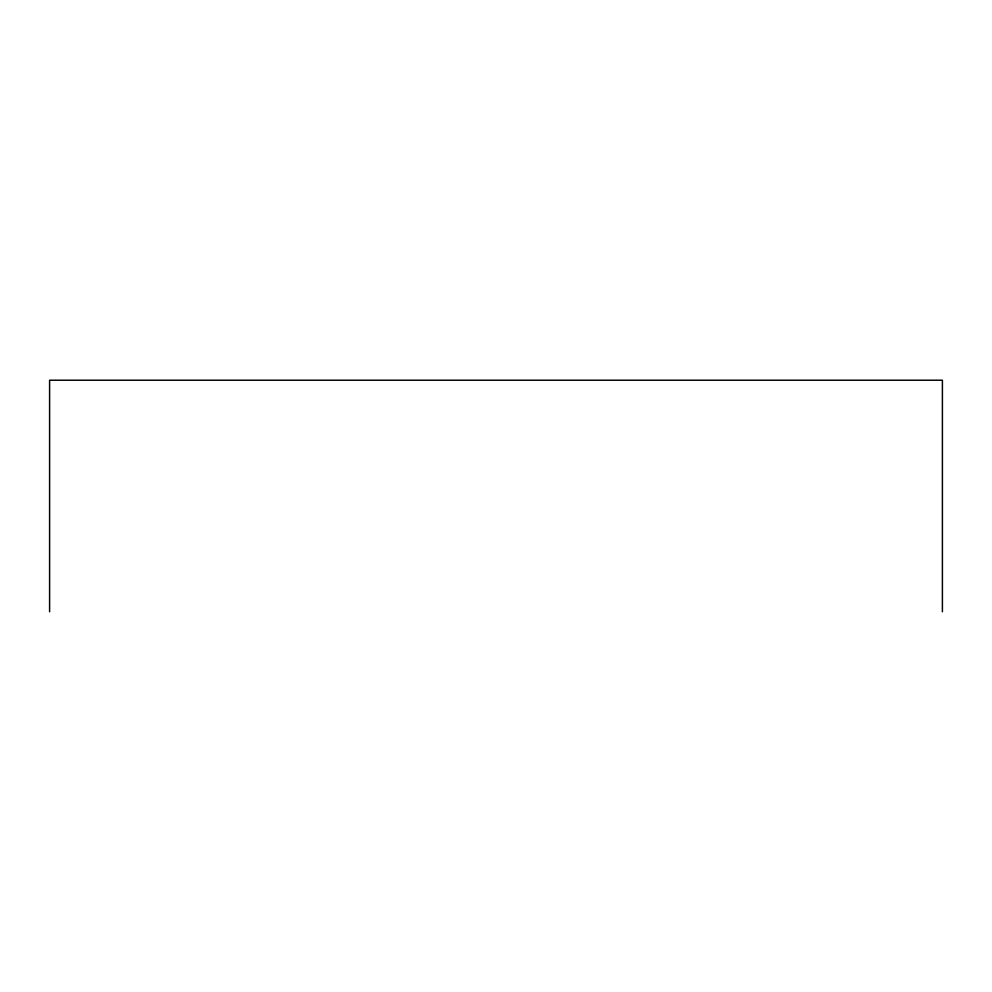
<?xml version="1.0" encoding="UTF-8"?>
<svg xmlns="http://www.w3.org/2000/svg" width="992" height="992" viewBox="0 0 992 992"><rect width="100%" height="100%" fill="white"/><g stroke="black" fill="none" stroke-linecap="round" stroke-linejoin="round"><path stroke-width="1.49" d="M942.4 611.779L942.4 380.221L49.6 380.221L49.6 611.779"/></g></svg>
